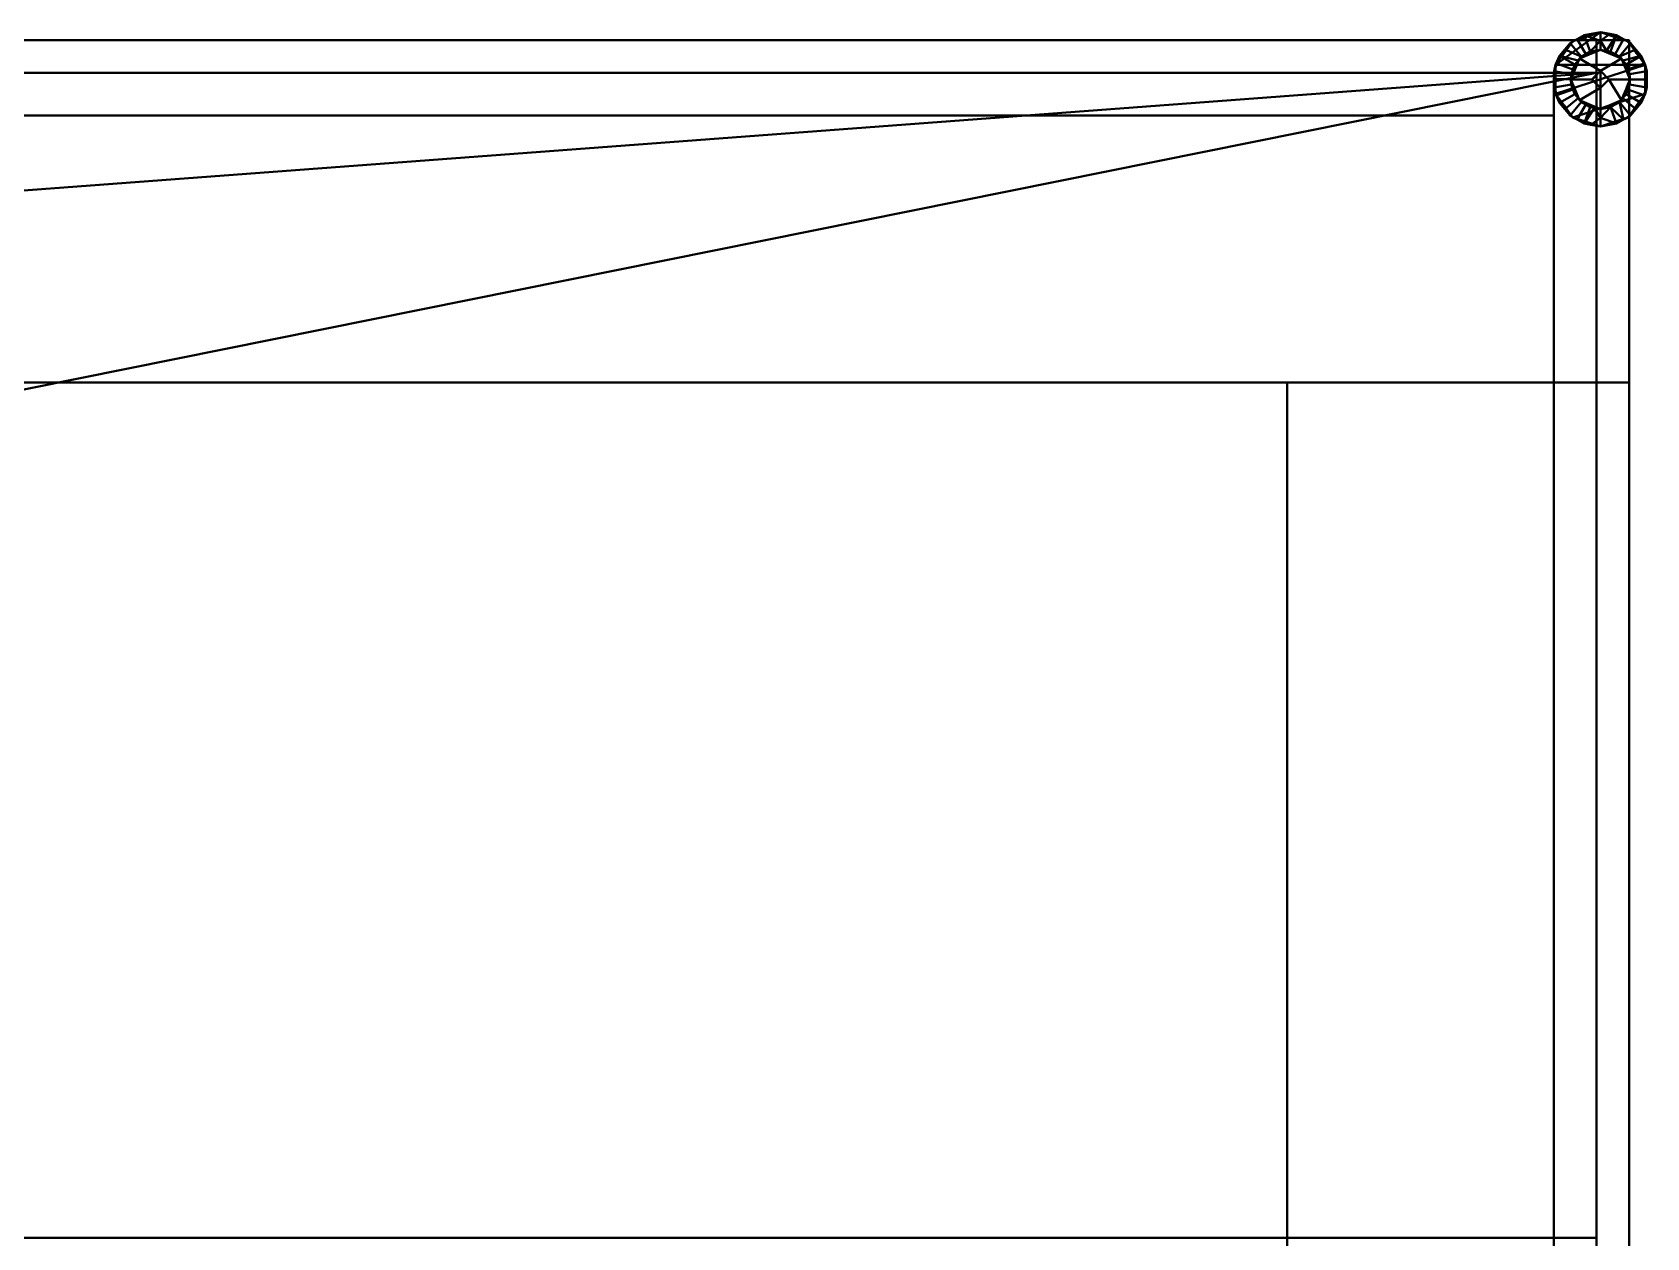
# Model space of a CAD drawing. Header units: millimetres. Extents: x -669 to 1360, y -1670 to 355.
# Drawn here: x 416 to 1360, y -350 to 355 of the extents above; entities that cross this region are included whole.
import ezdxf

# ---------------------------------------------------------------- set-up
doc = ezdxf.new("R2010")
doc.units = ezdxf.units.MM
doc.layers.add('I-FURN', color=7, linetype='Continuous', lineweight=40)

msp = doc.modelspace()

# ---------------------------------------------------------------- meshes
at = {"layer": 'I-FURN', "color": 251, "true_color": 0x525051}
mesh = msp.add_polyface(dxfattribs=at)
corners = [(1331, 350, 495.35), (-650, 350, 495.35), (-650, 350, 981), (1331, 350, 981)]
mesh.append_faces([[corners[k] for k in face] for face in [(2, 3, 0, 1)]], dxfattribs={"color": 251})
mesh = msp.add_polyface(dxfattribs=at)
corners = [(1331, 350, 981), (-650, 350, 981), (-650, 331, 981), (1331, 331, 981)]
mesh.append_faces([[corners[k] for k in face] for face in [(0, 1, 2, 3)]], dxfattribs={"color": 251})
mesh = msp.add_polyface(dxfattribs=at)
corners = [(-650, 350, 495.35), (1331, 350, 495.35), (1331, 331, 495.35), (-650, 331, 495.35)]
mesh.append_faces([[corners[k] for k in face] for face in [(0, 1, 2, 3)]], dxfattribs={"color": 251})
mesh = msp.add_polyface(dxfattribs=at)
corners = [(-650, 350, 1000), (-650, 150, 1000), (1350, 150, 1000), (1350, 350, 1000)]
mesh.append_faces([[corners[k] for k in face] for face in [(2, 3, 0, 1)]], dxfattribs={"color": 251})
mesh = msp.add_polyface(dxfattribs=at)
corners = [(-650, 350, 981), (1350, 350, 981), (1350, 150, 981), (-650, 150, 981)]
mesh.append_faces([[corners[k] for k in face] for face in [(2, 3, 0, 1)]], dxfattribs={"color": 251})
mesh = msp.add_polyface(dxfattribs=at)
corners = [(-650, 350, 1000), (1350, 350, 1000), (1350, 350, 981), (-650, 350, 981)]
mesh.append_faces([[corners[k] for k in face] for face in [(0, 1, 2, 3)]], dxfattribs={"color": 251})
at = {"layer": 'I-FURN', "color": 250, "true_color": 0x191919}
mesh = msp.add_polyface(dxfattribs=at)
corners = [(1333.21, 344.48, 19.92), (1333.21, 347.02, 16.34), (1333.21, 349.56, 12.76), (1333.21, 352.1, 9.18), (1333.21, 354.63, 5.6), (1323.81, 352.98, 5.6), (1315.54, 348.2, 5.6), (1309.39, 340.89, 5.6), (1306.13, 331.91, 5.6), (1306.13, 322.36, 5.6), (1309.39, 313.39, 5.6), (1315.53, 306.07, 5.6), (1323.8, 301.29, 5.6), (1333.21, 299.63, 5.6), (1333.21, 302.17, 9.18), (1333.21, 304.71, 12.76), (1333.21, 307.25, 16.34), (1333.21, 309.78, 19.92), (1327.27, 310.83, 19.92), (1322.05, 313.84, 19.92), (1318.18, 318.46, 19.92), (1316.12, 324.12, 19.92), (1316.12, 330.15, 19.92), (1318.18, 335.81, 19.92), (1322.06, 340.43, 19.92), (1327.28, 343.44, 19.92), (1329.71, 310.4, 19.92), (1327.67, 300.61, 5.6), (1312.46, 344.55, 5.6), (1320.12, 338.12, 19.92), (1324.67, 341.93, 19.92), (1319.67, 350.59, 5.6), (1317.15, 332.98, 19.92), (1307.76, 336.4, 5.6), (1306.13, 327.14, 5.6), (1316.12, 327.14, 19.92), (1320.12, 316.15, 19.92), (1312.46, 309.73, 5.6), (1317.15, 321.29, 19.92), (1307.76, 317.87, 5.6), (1319.67, 303.68, 5.6), (1324.66, 312.34, 19.92)]
mesh.append_faces([[corners[k] for k in face] for face in [(5, 2, 3, 4), (26, 15, 16, 17)]], dxfattribs={"vtx0": -1, "color": 250})
mesh.append_faces([[corners[k] for k in face] for face in [(18, 12, 26)]], dxfattribs={"vtx0": -1, "vtx1": -1, "color": 250})
mesh.append_faces([[corners[k] for k in face] for face in [(5, 25, 2)]], dxfattribs={"vtx0": -1, "vtx1": -1, "vtx2": -1, "color": 250})
mesh.append_faces([[corners[k] for k in face] for face in [(35, 34, 9, 21), (37, 36, 20, 10), (6, 24, 30, 31), (8, 22, 32, 33), (25, 5, 31, 30), (10, 20, 38, 39), (23, 7, 33, 32), (40, 41, 19, 11), (11, 19, 36, 37), (22, 8, 34, 35), (39, 38, 21, 9)]], dxfattribs={"vtx0": -1, "vtx2": -1, "color": 250})
mesh.append_faces([[corners[k] for k in face] for face in [(26, 12, 27, 15)]], dxfattribs={"vtx0": -1, "vtx2": -1, "vtx3": -1, "color": 250})
mesh.append_faces([[corners[k] for k in face] for face in [(23, 29, 7), (6, 28, 24)]], dxfattribs={"vtx1": -1, "vtx2": -1, "color": 250})
mesh.append_faces([[corners[k] for k in face] for face in [(29, 24, 28, 7), (40, 12, 18, 41)]], dxfattribs={"vtx1": -1, "vtx3": -1, "color": 250})
mesh.append_faces([[corners[k] for k in face] for face in [(25, 0, 1, 2), (27, 13, 14, 15)]], dxfattribs={"vtx3": -1, "color": 250})
mesh = msp.add_polyface(dxfattribs=at)
corners = [(1333.21, 299.63), (1333.21, 299.63, 1.4), (1333.21, 299.63, 2.8), (1333.21, 299.63, 4.2), (1333.21, 299.63, 5.6), (1323.8, 301.29, 5.6), (1315.53, 306.07, 5.6), (1309.39, 313.39, 5.6), (1306.13, 322.36, 5.6), (1306.13, 331.91, 5.6), (1309.39, 340.89, 5.6), (1315.54, 348.2, 5.6), (1323.81, 352.98, 5.6), (1333.21, 354.63, 5.6), (1333.21, 354.63, 4.2), (1333.21, 354.63, 2.8), (1333.21, 354.63, 1.4), (1333.21, 354.63), (1317.04, 349.38), (1307.05, 335.63), (1307.05, 318.64), (1317.04, 304.89), (1325.13, 302.26), (1327.6, 300.62, 5.6), (1307.05, 327.13), (1312.05, 311.76), (1319.67, 303.68, 5.6), (1307.76, 317.87, 5.6), (1312.05, 342.51), (1325.13, 352.01), (1307.76, 336.4, 5.6), (1319.67, 350.59, 5.6), (1306.13, 327.14, 5.6), (1312.46, 309.73, 5.6), (1312.46, 344.55, 5.6)]
mesh.append_faces([[corners[k] for k in face] for face in [(29, 15, 16, 17)]], dxfattribs={"vtx0": -1, "color": 250})
mesh.append_faces([[corners[k] for k in face] for face in [(18, 31, 29), (28, 34, 18), (20, 8, 24), (11, 18, 34), (21, 6, 25), (34, 28, 10), (25, 7, 20), (31, 18, 11)]], dxfattribs={"vtx0": -1, "vtx1": -1, "color": 250})
mesh.append_faces([[corners[k] for k in face] for face in [(2, 23, 22), (12, 15, 29)]], dxfattribs={"vtx0": -1, "vtx1": -1, "vtx2": -1, "color": 250})
mesh.append_faces([[corners[k] for k in face] for face in [(22, 5, 26), (10, 28, 19), (22, 23, 5)]], dxfattribs={"vtx0": -1, "vtx2": -1, "color": 250})
mesh.append_faces([[corners[k] for k in face] for face in [(20, 7, 27, 8), (24, 8, 32, 9), (19, 9, 30, 10)]], dxfattribs={"vtx0": -1, "vtx3": -1, "color": 250})
mesh.append_faces([[corners[k] for k in face] for face in [(33, 7, 25, 6), (26, 6, 21), (21, 22, 26), (31, 12, 29), (19, 24, 9)]], dxfattribs={"vtx1": -1, "vtx2": -1, "color": 250})
mesh.append_faces([[corners[k] for k in face] for face in [(3, 4, 23, 2)]], dxfattribs={"vtx2": -1, "color": 250})
mesh.append_faces([[corners[k] for k in face] for face in [(22, 0, 1, 2), (12, 13, 14, 15)]], dxfattribs={"vtx3": -1, "color": 250})
mesh = msp.add_polyface(dxfattribs=at)
corners = [(1333.21, 354.63), (1349.37, 349.38), (1359.36, 335.63), (1359.36, 318.64), (1349.37, 304.89), (1333.21, 299.63), (1317.04, 304.89), (1307.05, 318.64), (1307.05, 335.63), (1317.04, 349.38)]
mesh.append_faces([[corners[k] for k in face] for face in [(6, 3, 4, 5)]], dxfattribs={"vtx0": -1, "color": 250})
mesh.append_faces([[corners[k] for k in face] for face in [(3, 6, 7, 2)]], dxfattribs={"vtx0": -1, "vtx2": -1, "color": 250})
mesh.append_faces([[corners[k] for k in face] for face in [(9, 0, 8)]], dxfattribs={"vtx1": -1, "color": 250})
mesh.append_faces([[corners[k] for k in face] for face in [(7, 8, 2)]], dxfattribs={"vtx1": -1, "vtx2": -1, "color": 250})
mesh.append_faces([[corners[k] for k in face] for face in [(0, 1, 2, 8)]], dxfattribs={"vtx2": -1, "vtx3": -1, "color": 250})
at = {"layer": 'I-FURN', "color": 251, "true_color": 0x525051}
mesh = msp.add_polyface(dxfattribs=at)
corners = [(1331, -1650, 495.35), (1331, -1650, 981), (1331, 350, 981), (1331, 350, 495.35)]
mesh.append_faces([[corners[k] for k in face] for face in [(2, 3, 0, 1)]], dxfattribs={"color": 251})
mesh = msp.add_polyface(dxfattribs=at)
corners = [(1350, -1650, 981), (1350, 350, 981), (1331, 350, 981), (1331, -1650, 981)]
mesh.append_faces([[corners[k] for k in face] for face in [(0, 1, 2, 3)]], dxfattribs={"color": 251})
mesh = msp.add_polyface(dxfattribs=at)
corners = [(1350, 350, 981), (1350, 350, 495.35), (1331, 350, 495.35), (1331, 350, 981)]
mesh.append_faces([[corners[k] for k in face] for face in [(0, 1, 2, 3)]], dxfattribs={"color": 251})
mesh = msp.add_polyface(dxfattribs=at)
corners = [(1350, 350, 495.35), (1350, -1650, 495.35), (1331, -1650, 495.35), (1331, 350, 495.35)]
mesh.append_faces([[corners[k] for k in face] for face in [(0, 1, 2, 3)]], dxfattribs={"color": 251})
mesh = msp.add_polyface(dxfattribs=at)
corners = [(1331, 350, 495.35), (1331, 350, 981), (1331, 331, 981), (1331, 331, 495.35)]
mesh.append_faces([[corners[k] for k in face] for face in [(0, 1, 2, 3)]], dxfattribs={"color": 251})
at = {"layer": 'I-FURN', "color": 250, "true_color": 0x191919}
mesh = msp.add_polyface(dxfattribs=at)
corners = [(1333.21, 354.63, 5.6), (1342.61, 352.98, 5.6), (1350.89, 348.2, 5.6), (1357.02, 340.88, 5.6), (1360.29, 331.91, 5.6), (1360.29, 322.36, 5.6), (1357.02, 313.38, 5.6), (1350.88, 306.06, 5.6), (1342.61, 301.29, 5.6), (1333.21, 299.63, 5.6), (1333.21, 299.63, 4.2), (1333.21, 299.63, 2.8), (1333.21, 299.63, 1.4), (1333.21, 299.63), (1349.37, 304.89), (1359.36, 318.64), (1359.36, 335.63), (1349.37, 349.38), (1333.21, 354.63), (1333.21, 354.63, 1.4), (1333.21, 354.63, 2.8), (1333.21, 354.63, 4.2), (1341.29, 352.01), (1338.81, 353.65, 5.6), (1359.36, 327.13), (1354.37, 342.51), (1346.75, 350.59, 5.6), (1358.66, 336.39, 5.6), (1354.37, 311.76), (1341.29, 302.26), (1358.66, 317.87, 5.6), (1346.74, 303.68, 5.6), (1360.29, 327.13, 5.6), (1353.96, 344.54, 5.6), (1353.95, 309.72, 5.6)]
mesh.append_faces([[corners[k] for k in face] for face in [(17, 2, 25), (28, 34, 14), (25, 3, 16), (7, 14, 34), (16, 4, 24), (34, 28, 6), (31, 14, 7), (14, 31, 29)]], dxfattribs={"vtx0": -1, "vtx1": -1, "color": 250})
mesh.append_faces([[corners[k] for k in face] for face in [(23, 22, 20), (8, 11, 29)]], dxfattribs={"vtx0": -1, "vtx1": -1, "vtx2": -1, "color": 250})
mesh.append_faces([[corners[k] for k in face] for face in [(22, 23, 1), (22, 1, 26), (6, 28, 15)]], dxfattribs={"vtx0": -1, "vtx2": -1, "color": 250})
mesh.append_faces([[corners[k] for k in face] for face in [(16, 3, 27, 4), (24, 4, 32, 5)]], dxfattribs={"vtx0": -1, "vtx3": -1, "color": 250})
mesh.append_faces([[corners[k] for k in face] for face in [(33, 3, 25, 2), (26, 2, 17), (17, 22, 26), (30, 6, 15, 5), (31, 8, 29), (15, 24, 5)]], dxfattribs={"vtx1": -1, "vtx2": -1, "color": 250})
mesh.append_faces([[corners[k] for k in face] for face in [(21, 0, 23, 20), (12, 13, 29, 11)]], dxfattribs={"vtx2": -1, "color": 250})
mesh.append_faces([[corners[k] for k in face] for face in [(22, 18, 19, 20), (8, 9, 10, 11)]], dxfattribs={"vtx3": -1, "color": 250})
mesh = msp.add_polyface(dxfattribs=at)
corners = [(1333.21, 299.63, 5.6), (1342.61, 301.29, 5.6), (1350.88, 306.06, 5.6), (1357.02, 313.38, 5.6), (1360.29, 322.36, 5.6), (1360.29, 331.91, 5.6), (1357.02, 340.88, 5.6), (1350.89, 348.2, 5.6), (1342.61, 352.98, 5.6), (1333.21, 354.63, 5.6), (1333.21, 352.1, 9.18), (1333.21, 349.56, 12.76), (1333.21, 347.02, 16.34), (1333.21, 344.48, 19.92), (1339.14, 343.44, 19.92), (1344.36, 340.42, 19.92), (1348.23, 335.81, 19.92), (1350.29, 330.15, 19.92), (1350.29, 324.12, 19.92), (1348.23, 318.46, 19.92), (1344.36, 313.84, 19.92), (1339.14, 310.83, 19.92), (1333.21, 309.78, 19.92), (1333.21, 307.25, 16.34), (1333.21, 304.71, 12.76), (1333.21, 302.17, 9.18), (1336.7, 343.87, 19.92), (1338.75, 353.66, 5.6), (1346.29, 316.15, 19.92), (1353.95, 309.72, 5.6), (1346.74, 303.68, 5.6), (1341.75, 312.34, 19.92), (1358.66, 317.87, 5.6), (1349.26, 321.29, 19.92), (1360.29, 327.13, 5.6), (1350.29, 327.13, 19.92), (1353.96, 344.54, 5.6), (1346.3, 338.12, 19.92), (1358.66, 336.39, 5.6), (1349.26, 332.98, 19.92), (1346.75, 350.59, 5.6), (1341.75, 341.93, 19.92)]
mesh.append_faces([[corners[k] for k in face] for face in [(26, 11, 12, 13)]], dxfattribs={"vtx0": -1, "color": 250})
mesh.append_faces([[corners[k] for k in face] for face in [(2, 20, 30), (30, 21, 1), (14, 8, 26)]], dxfattribs={"vtx0": -1, "vtx1": -1, "color": 250})
mesh.append_faces([[corners[k] for k in face] for face in [(21, 24, 1)]], dxfattribs={"vtx0": -1, "vtx1": -1, "vtx2": -1, "color": 250})
mesh.append_faces([[corners[k] for k in face] for face in [(36, 15, 37, 6), (6, 37, 16)]], dxfattribs={"vtx0": -1, "vtx2": -1, "color": 250})
mesh.append_faces([[corners[k] for k in face] for face in [(26, 8, 27, 11)]], dxfattribs={"vtx0": -1, "vtx2": -1, "vtx3": -1, "color": 250})
mesh.append_faces([[corners[k] for k in face] for face in [(30, 20, 31, 21)]], dxfattribs={"vtx0": -1, "vtx3": -1, "color": 250})
mesh.append_faces([[corners[k] for k in face] for face in [(36, 7, 15)]], dxfattribs={"vtx1": -1, "vtx2": -1, "color": 250})
mesh.append_faces([[corners[k] for k in face] for face in [(19, 28, 29, 3), (18, 33, 32, 4), (2, 29, 28, 20), (33, 19, 3, 32), (17, 35, 34, 5), (16, 39, 38, 6), (14, 41, 40, 8), (39, 17, 5, 38), (4, 34, 35, 18), (41, 15, 7, 40)]], dxfattribs={"vtx1": -1, "vtx3": -1, "color": 250})
mesh.append_faces([[corners[k] for k in face] for face in [(25, 0, 1, 24)]], dxfattribs={"vtx2": -1, "color": 250})
mesh.append_faces([[corners[k] for k in face] for face in [(21, 22, 23, 24), (27, 9, 10, 11)]], dxfattribs={"vtx3": -1, "color": 250})
at = {"layer": 'I-FURN', "color": 251, "true_color": 0x525051}
mesh = msp.add_polyface(dxfattribs=at)
corners = [(1350, -1650, 495.35), (1350, 350, 495.35), (1350, 350, 981), (1350, -1650, 981)]
mesh.append_faces([[corners[k] for k in face] for face in [(2, 3, 0, 1)]], dxfattribs={"color": 251})
mesh = msp.add_polyface(dxfattribs=at)
corners = [(1350, 350, 1000), (1350, 150, 1000), (1350, 150, 981), (1350, 350, 981)]
mesh.append_faces([[corners[k] for k in face] for face in [(3, 0, 1, 2)]], dxfattribs={"color": 251})
at = {"layer": 'I-FURN', "color": 250, "true_color": 0x191919}
mesh = msp.add_polyface(dxfattribs=at)
corners = [(1333.21, 309.78, 19.92), (1333.21, 309.78, 22.5), (1333.21, 309.78, 25.07), (1333.21, 309.78, 27.65), (1333.21, 309.78, 30.22), (1320.94, 314.87, 30.22), (1315.86, 327.13, 30.22), (1320.94, 339.4, 30.22), (1333.21, 344.48, 30.22), (1333.21, 344.48, 27.65), (1333.21, 344.48, 25.07), (1333.21, 344.48, 22.5), (1333.21, 344.48, 19.92), (1327.28, 343.44, 19.92), (1322.06, 340.43, 19.92), (1318.18, 335.81, 19.92), (1316.12, 330.15, 19.92), (1316.12, 324.12, 19.92), (1318.18, 318.46, 19.92), (1322.05, 313.84, 19.92), (1327.27, 310.83, 19.92), (1327.07, 312.33, 30.22), (1318.4, 321, 30.22), (1318.4, 333.27, 30.22), (1327.07, 341.94, 30.22), (1330.8, 310.78, 30.22), (1330.8, 343.49, 30.22), (1330.59, 310.25, 19.92), (1320.12, 316.15, 19.92), (1324.01, 313.6, 30.22), (1317.15, 321.29, 19.92), (1319.67, 336.34, 30.22), (1317.15, 332.98, 19.92), (1324.67, 341.93, 19.92), (1316.12, 327.14, 19.92), (1319.67, 317.93, 30.22), (1324.66, 312.34, 19.92), (1320.12, 338.12, 19.92), (1324.01, 340.67, 30.22), (1317.13, 330.2, 30.22), (1317.13, 324.07, 30.22)]
mesh.append_faces([[corners[k] for k in face] for face in [(25, 2, 3, 4), (13, 10, 11, 12)]], dxfattribs={"vtx0": -1, "color": 250})
mesh.append_faces([[corners[k] for k in face] for face in [(23, 32, 39), (20, 21, 36), (29, 36, 21), (35, 28, 5), (36, 29, 19), (32, 23, 15), (5, 19, 29), (33, 24, 13), (31, 15, 23), (21, 20, 25), (40, 30, 22), (26, 13, 24), (28, 35, 18), (30, 40, 17), (18, 22, 30), (16, 39, 32), (7, 37, 31)]], dxfattribs={"vtx0": -1, "vtx1": -1, "color": 250})
mesh.append_faces([[corners[k] for k in face] for face in [(2, 25, 27), (10, 13, 26)]], dxfattribs={"vtx0": -1, "vtx1": -1, "vtx2": -1, "color": 250})
mesh.append_faces([[corners[k] for k in face] for face in [(16, 6, 39), (7, 14, 37), (14, 7, 38), (38, 33, 14)]], dxfattribs={"vtx0": -1, "vtx2": -1, "color": 250})
mesh.append_faces([[corners[k] for k in face] for face in [(6, 16, 34, 17)]], dxfattribs={"vtx0": -1, "vtx3": -1, "color": 250})
mesh.append_faces([[corners[k] for k in face] for face in [(1, 2, 27, 0)]], dxfattribs={"vtx1": -1, "color": 250})
mesh.append_faces([[corners[k] for k in face] for face in [(28, 19, 5), (38, 24, 33), (20, 27, 25), (37, 15, 31), (35, 22, 18), (40, 6, 17)]], dxfattribs={"vtx1": -1, "vtx2": -1, "color": 250})
mesh.append_faces([[corners[k] for k in face] for face in [(26, 8, 9, 10)]], dxfattribs={"vtx3": -1, "color": 250})
mesh = msp.add_polyface(dxfattribs=at)
corners = [(1333.21, 309.78, 30.22), (1345.48, 314.87, 30.22), (1350.56, 327.13, 30.22), (1345.48, 339.4, 30.22), (1333.21, 344.48, 30.22), (1320.94, 339.4, 30.22), (1315.86, 327.13, 30.22), (1320.94, 314.87, 30.22), (1333.21, 322.13, 30.22), (1328.21, 327.13, 30.22), (1333.21, 332.13, 30.22), (1338.21, 327.13, 30.22)]
mesh.append_faces([[corners[k] for k in face] for face in [(0, 8, 7)]], dxfattribs={"vtx0": -1, "vtx1": -1, "color": 250})
mesh.append_faces([[corners[k] for k in face] for face in [(3, 10, 11, 2), (1, 11, 8, 0), (7, 8, 9, 6)]], dxfattribs={"vtx0": -1, "vtx2": -1, "color": 250})
mesh.append_faces([[corners[k] for k in face] for face in [(10, 3, 4, 5)]], dxfattribs={"vtx0": -1, "vtx3": -1, "color": 250})
mesh.append_faces([[corners[k] for k in face] for face in [(1, 2, 11)]], dxfattribs={"vtx1": -1, "vtx2": -1, "color": 250})
mesh.append_faces([[corners[k] for k in face] for face in [(9, 10, 5, 6)]], dxfattribs={"vtx1": -1, "vtx3": -1, "color": 250})
mesh = msp.add_polyface(dxfattribs=at)
corners = [(1333.21, 344.48, 30.22), (1345.48, 339.4, 30.22), (1350.56, 327.13, 30.22), (1345.48, 314.87, 30.22), (1333.21, 309.78, 30.22), (1333.21, 309.78, 27.65), (1333.21, 309.78, 25.07), (1333.21, 309.78, 22.5), (1333.21, 309.78, 19.92), (1339.14, 310.83, 19.92), (1344.36, 313.84, 19.92), (1348.23, 318.46, 19.92), (1350.29, 324.12, 19.92), (1350.29, 330.15, 19.92), (1348.23, 335.81, 19.92), (1344.36, 340.42, 19.92), (1339.14, 343.44, 19.92), (1333.21, 344.48, 19.92), (1333.21, 344.48, 22.5), (1333.21, 344.48, 25.07), (1333.21, 344.48, 27.65), (1339.34, 341.94, 30.22), (1348.02, 333.27, 30.22), (1348.02, 321, 30.22), (1339.34, 312.33, 30.22), (1335.61, 343.49, 30.22), (1335.61, 310.78, 30.22), (1335.83, 344.02, 19.92), (1346.3, 338.12, 19.92), (1342.41, 340.67, 30.22), (1349.29, 330.2, 30.22), (1349.26, 321.29, 19.92), (1341.75, 312.34, 19.92), (1346.29, 316.15, 19.92), (1350.29, 327.13, 19.92), (1346.75, 336.34, 30.22), (1341.75, 341.93, 19.92), (1349.26, 332.98, 19.92), (1342.41, 313.6, 30.22), (1346.75, 317.93, 30.22), (1349.29, 324.07, 30.22)]
mesh.append_faces([[corners[k] for k in face] for face in [(25, 19, 20, 0)]], dxfattribs={"vtx0": -1, "color": 250})
mesh.append_faces([[corners[k] for k in face] for face in [(16, 21, 36), (1, 15, 29), (29, 36, 21), (3, 33, 39), (11, 39, 33), (32, 24, 9), (28, 35, 14), (33, 3, 10), (21, 16, 25), (37, 30, 13), (36, 29, 15), (12, 40, 31), (23, 31, 40)]], dxfattribs={"vtx0": -1, "vtx1": -1, "color": 250})
mesh.append_faces([[corners[k] for k in face] for face in [(19, 25, 27), (9, 26, 6)]], dxfattribs={"vtx0": -1, "vtx1": -1, "vtx2": -1, "color": 250})
mesh.append_faces([[corners[k] for k in face] for face in [(14, 35, 22), (12, 2, 40), (11, 23, 39), (10, 3, 38), (13, 30, 2), (23, 11, 31), (28, 1, 35)]], dxfattribs={"vtx0": -1, "vtx2": -1, "color": 250})
mesh.append_faces([[corners[k] for k in face] for face in [(2, 12, 34, 13)]], dxfattribs={"vtx0": -1, "vtx3": -1, "color": 250})
mesh.append_faces([[corners[k] for k in face] for face in [(18, 19, 27, 17)]], dxfattribs={"vtx1": -1, "color": 250})
mesh.append_faces([[corners[k] for k in face] for face in [(22, 30, 37), (28, 15, 1), (37, 14, 22), (38, 24, 32), (32, 10, 38), (24, 26, 9), (16, 27, 25)]], dxfattribs={"vtx1": -1, "vtx2": -1, "color": 250})
mesh.append_faces([[corners[k] for k in face] for face in [(7, 8, 9, 6)]], dxfattribs={"vtx2": -1, "color": 250})
mesh.append_faces([[corners[k] for k in face] for face in [(26, 4, 5, 6)]], dxfattribs={"vtx3": -1, "color": 250})
at = {"layer": 'I-FURN', "color": 253, "true_color": 0xc9b59b}
mesh = msp.add_polyface(dxfattribs=at)
corners = [(1331, -350, 725), (1331, 331, 725), (-650, 331, 725), (-650, -350, 725), (115, 260.28, 725), (385, 260.28, 725), (385, 140.48, 725), (115, 140.48, 725)]
mesh.append_faces([[corners[k] for k in face] for face in [(7, 3, 6)]], dxfattribs={"vtx0": -1, "vtx1": -1, "color": 253})
mesh.append_faces([[corners[k] for k in face] for face in [(5, 1, 2, 4), (1, 5, 6)]], dxfattribs={"vtx0": -1, "vtx2": -1, "color": 253})
mesh.append_faces([[corners[k] for k in face] for face in [(6, 3, 0, 1)]], dxfattribs={"vtx0": -1, "vtx3": -1, "color": 253})
mesh.append_faces([[corners[k] for k in face] for face in [(2, 3, 7, 4)]], dxfattribs={"vtx1": -1, "vtx3": -1, "color": 253})
mesh = msp.add_polyface(dxfattribs=at)
corners = [(1331, -350, 700), (-650, -350, 700), (-650, 331, 700), (1331, 331, 700), (115, 260.28, 700), (115, 140.48, 700), (385, 140.48, 700), (385, 260.28, 700)]
mesh.append_faces([[corners[k] for k in face] for face in [(7, 3, 6)]], dxfattribs={"vtx0": -1, "vtx1": -1, "color": 253})
mesh.append_faces([[corners[k] for k in face] for face in [(2, 4, 5, 1), (1, 5, 6)]], dxfattribs={"vtx0": -1, "vtx2": -1, "color": 253})
mesh.append_faces([[corners[k] for k in face] for face in [(0, 1, 6, 3)]], dxfattribs={"vtx1": -1, "vtx2": -1, "color": 253})
mesh.append_faces([[corners[k] for k in face] for face in [(2, 3, 7, 4)]], dxfattribs={"vtx1": -1, "vtx3": -1, "color": 253})
mesh = msp.add_polyface(dxfattribs=at)
corners = [(-650, 331, 725), (1331, 331, 725), (1331, 331, 700), (-650, 331, 700)]
mesh.append_faces([[corners[k] for k in face] for face in [(0, 1, 2, 3)]], dxfattribs={"color": 253})
at = {"layer": 'I-FURN', "color": 251, "true_color": 0x525051}
mesh = msp.add_polyface(dxfattribs=at)
corners = [(1331, 331, 495.35), (1331, 331, 981), (-650, 331, 981), (-650, 331, 495.35)]
mesh.append_faces([[corners[k] for k in face] for face in [(2, 3, 0, 1)]], dxfattribs={"color": 251})
at = {"layer": 'I-FURN', "color": 253, "true_color": 0xc9b59b}
mesh = msp.add_polyface(dxfattribs=at)
corners = [(1306, 331, 29.6), (-625, 331, 29.6), (-625, 331, 700), (1306, 331, 700)]
mesh.append_faces([[corners[k] for k in face] for face in [(2, 3, 0, 1)]], dxfattribs={"color": 253})
mesh = msp.add_polyface(dxfattribs=at)
corners = [(1306, 331, 700), (-625, 331, 700), (-625, 306, 700), (1306, 306, 700)]
mesh.append_faces([[corners[k] for k in face] for face in [(0, 1, 2, 3)]], dxfattribs={"color": 253})
mesh = msp.add_polyface(dxfattribs=at)
corners = [(-625, 331, 29.6), (1306, 331, 29.6), (1306, 306, 29.6), (-625, 306, 29.6)]
mesh.append_faces([[corners[k] for k in face] for face in [(0, 1, 2, 3)]], dxfattribs={"color": 253})
mesh = msp.add_polyface(dxfattribs=at)
corners = [(1306, 331, 29.6), (1306, 331, 700), (1306, 306, 700), (1306, 306, 29.6)]
mesh.append_faces([[corners[k] for k in face] for face in [(0, 1, 2, 3)]], dxfattribs={"color": 253})
mesh = msp.add_polyface(dxfattribs=at)
corners = [(1306, -1650, 29.6), (1306, -1650, 700), (1306, 331, 700), (1306, 331, 29.6)]
mesh.append_faces([[corners[k] for k in face] for face in [(2, 3, 0, 1)]], dxfattribs={"color": 253})
mesh = msp.add_polyface(dxfattribs=at)
corners = [(1331, -1650, 700), (1331, 331, 700), (1306, 331, 700), (1306, -1650, 700)]
mesh.append_faces([[corners[k] for k in face] for face in [(0, 1, 2, 3)]], dxfattribs={"color": 253})
mesh = msp.add_polyface(dxfattribs=at)
corners = [(1331, 331, 700), (1331, 331, 29.6), (1306, 331, 29.6), (1306, 331, 700)]
mesh.append_faces([[corners[k] for k in face] for face in [(3, 0, 1, 2)]], dxfattribs={"color": 253})
mesh = msp.add_polyface(dxfattribs=at)
corners = [(1331, 331, 29.6), (1331, -1650, 29.6), (1306, -1650, 29.6), (1306, 331, 29.6)]
mesh.append_faces([[corners[k] for k in face] for face in [(0, 1, 2, 3)]], dxfattribs={"color": 253})
at = {"layer": 'I-FURN', "color": 250, "true_color": 0x191919}
mesh = msp.add_polyface(dxfattribs=at)
corners = [(1333.21, 332.13, 35), (1333.21, 332.13, 33.81), (1333.21, 332.13, 32.61), (1333.21, 332.13, 31.42), (1333.21, 332.13, 30.22), (1328.21, 327.13, 30.22), (1333.21, 322.13, 30.22), (1333.21, 322.13, 31.42), (1333.21, 322.13, 32.61), (1333.21, 322.13, 33.81), (1333.21, 322.13, 35), (1328.21, 327.13, 35)]
mesh.append_faces([[corners[k] for k in face] for face in [(2, 5, 8), (8, 11, 2)]], dxfattribs={"vtx0": -1, "vtx1": -1, "vtx2": -1, "color": 250})
mesh.append_faces([[corners[k] for k in face] for face in [(1, 2, 11, 0)]], dxfattribs={"vtx1": -1, "color": 250})
mesh.append_faces([[corners[k] for k in face] for face in [(3, 4, 5, 2), (9, 10, 11, 8)]], dxfattribs={"vtx2": -1, "color": 250})
mesh.append_faces([[corners[k] for k in face] for face in [(5, 6, 7, 8)]], dxfattribs={"vtx3": -1, "color": 250})
mesh = msp.add_polyface(dxfattribs=at)
corners = [(1333.21, 332.03, 50.22), (1333.21, 332.03, 46.42), (1333.21, 332.03, 42.61), (1333.21, 332.03, 38.81), (1333.21, 332.03, 35), (1328.31, 327.13, 35), (1333.21, 322.23, 35), (1333.21, 322.23, 38.81), (1333.21, 322.23, 42.61), (1333.21, 322.23, 46.42), (1333.21, 322.23, 50.22), (1328.31, 327.13, 50.22)]
mesh.append_faces([[corners[k] for k in face] for face in [(8, 11, 5)]], dxfattribs={"vtx0": -1, "vtx1": -1, "vtx2": -1, "color": 250})
mesh.append_faces([[corners[k] for k in face] for face in [(11, 1, 2, 5)]], dxfattribs={"vtx0": -1, "vtx2": -1, "vtx3": -1, "color": 250})
mesh.append_faces([[corners[k] for k in face] for face in [(3, 4, 5, 2), (11, 0, 1), (9, 10, 11, 8)]], dxfattribs={"vtx2": -1, "color": 250})
mesh.append_faces([[corners[k] for k in face] for face in [(5, 6, 7, 8)]], dxfattribs={"vtx3": -1, "color": 250})
mesh = msp.add_polyface(dxfattribs=at)
corners = [(1333.21, 322.23, 50.22), (1338.11, 327.13, 50.22), (1333.21, 332.03, 50.22), (1328.31, 327.13, 50.22)]
mesh.append_faces([[corners[k] for k in face] for face in [(0, 1, 2, 3)]], dxfattribs={"color": 250})
at = {"layer": 'I-FURN', "color": 253, "true_color": 0xc9b59b}
mesh = msp.add_polyface(dxfattribs=at)
corners = [(1331, 331, 725), (1331, -350, 725), (1331, -350, 700), (1331, 331, 700)]
mesh.append_faces([[corners[k] for k in face] for face in [(0, 1, 2, 3)]], dxfattribs={"color": 253})
mesh = msp.add_polyface(dxfattribs=at)
corners = [(1331, -1650, 29.6), (1331, 331, 29.6), (1331, 331, 700), (1331, -1650, 700)]
mesh.append_faces([[corners[k] for k in face] for face in [(2, 3, 0, 1)]], dxfattribs={"color": 253})
at = {"layer": 'I-FURN', "color": 250, "true_color": 0x191919}
mesh = msp.add_polyface(dxfattribs=at)
corners = [(1333.21, 322.13, 30.22), (1338.21, 327.13, 30.22), (1333.21, 332.13, 30.22), (1333.21, 332.13, 31.42), (1333.21, 332.13, 32.61), (1333.21, 332.13, 33.81), (1333.21, 332.13, 35), (1338.21, 327.13, 35), (1333.21, 322.13, 35), (1333.21, 322.13, 33.81), (1333.21, 322.13, 32.61), (1333.21, 322.13, 31.42)]
mesh.append_faces([[corners[k] for k in face] for face in [(1, 10, 11, 0), (7, 4, 5, 6)]], dxfattribs={"vtx0": -1, "color": 250})
mesh.append_faces([[corners[k] for k in face] for face in [(7, 10, 4), (1, 4, 10)]], dxfattribs={"vtx0": -1, "vtx1": -1, "vtx2": -1, "color": 250})
mesh.append_faces([[corners[k] for k in face] for face in [(7, 8, 9, 10), (1, 2, 3, 4)]], dxfattribs={"vtx3": -1, "color": 250})
mesh = msp.add_polyface(dxfattribs=at)
corners = [(1333.21, 322.23, 35), (1338.11, 327.13, 35), (1333.21, 332.03, 35), (1333.21, 332.03, 38.81), (1333.21, 332.03, 42.61), (1333.21, 332.03, 46.42), (1333.21, 332.03, 50.22), (1338.11, 327.13, 50.22), (1333.21, 322.23, 50.22), (1333.21, 322.23, 46.42), (1333.21, 322.23, 42.61), (1333.21, 322.23, 38.81)]
mesh.append_faces([[corners[k] for k in face] for face in [(1, 10, 11, 0)]], dxfattribs={"vtx0": -1, "color": 250})
mesh.append_faces([[corners[k] for k in face] for face in [(7, 10, 1)]], dxfattribs={"vtx0": -1, "vtx1": -1, "vtx2": -1, "color": 250})
mesh.append_faces([[corners[k] for k in face] for face in [(7, 1, 4, 5)]], dxfattribs={"vtx0": -1, "vtx1": -1, "vtx3": -1, "color": 250})
mesh.append_faces([[corners[k] for k in face] for face in [(6, 7, 5)]], dxfattribs={"vtx1": -1, "color": 250})
mesh.append_faces([[corners[k] for k in face] for face in [(7, 8, 9, 10), (1, 2, 3, 4)]], dxfattribs={"vtx3": -1, "color": 250})
at = {"layer": 'I-FURN', "color": 253, "true_color": 0xc9b59b}
mesh = msp.add_polyface(dxfattribs=at)
corners = [(1306, 306, 29.6), (1306, 306, 700), (-625, 306, 700), (-625, 306, 29.6)]
mesh.append_faces([[corners[k] for k in face] for face in [(2, 3, 0, 1)]], dxfattribs={"color": 253})
at = {"layer": 'I-FURN', "color": 251, "true_color": 0x525051}
mesh = msp.add_polyface(dxfattribs=at)
corners = [(1350, 150, 1000), (-650, 150, 1000), (-650, 150, 981), (1350, 150, 981)]
mesh.append_faces([[corners[k] for k in face] for face in [(0, 1, 2, 3)]], dxfattribs={"color": 251})
mesh = msp.add_polyface(dxfattribs=at)
corners = [(1150, -1650, 1000), (1350, -1650, 1000), (1350, 150, 1000), (1150, 150, 1000)]
mesh.append_faces([[corners[k] for k in face] for face in [(3, 0, 1, 2)]], dxfattribs={"color": 251})
mesh = msp.add_polyface(dxfattribs=at)
corners = [(1150, -1650, 981), (1150, 150, 981), (1350, 150, 981), (1350, -1650, 981)]
mesh.append_faces([[corners[k] for k in face] for face in [(2, 3, 0, 1)]], dxfattribs={"color": 251})
mesh = msp.add_polyface(dxfattribs=at)
corners = [(1150, -1650, 1000), (1150, 150, 1000), (1150, 150, 981), (1150, -1650, 981)]
mesh.append_faces([[corners[k] for k in face] for face in [(0, 1, 2, 3)]], dxfattribs={"color": 251})
mesh = msp.add_polyface(dxfattribs=at)
corners = [(1150, 150, 1000), (1350, 150, 1000), (1350, 150, 981), (1150, 150, 981)]
mesh.append_faces([[corners[k] for k in face] for face in [(3, 0, 1, 2)]], dxfattribs={"color": 251})
mesh = msp.add_polyface(dxfattribs=at)
corners = [(1350, 150, 1000), (1350, -1650, 1000), (1350, -1650, 981), (1350, 150, 981)]
mesh.append_faces([[corners[k] for k in face] for face in [(0, 1, 2, 3)]], dxfattribs={"color": 251})
at = {"layer": 'I-FURN', "color": 253, "true_color": 0xc9b59b}
mesh = msp.add_polyface(dxfattribs=at)
corners = [(1331, -350, 725), (-650, -350, 725), (-650, -350, 700), (1331, -350, 700)]
mesh.append_faces([[corners[k] for k in face] for face in [(0, 1, 2, 3)]], dxfattribs={"color": 253})

doc.saveas('drawing.dxf')
